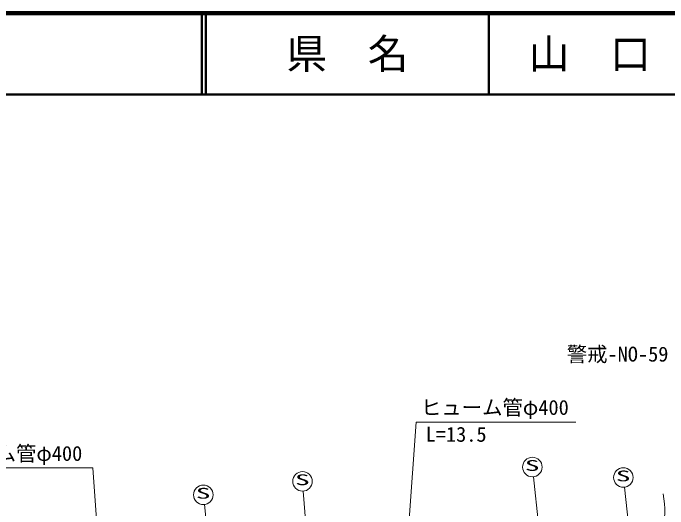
# Model space of a CAD drawing. Units: millimetres, scale not verified. Extents: x 40000 to 680000, y 20000 to 380000.
# Drawn here: x 274591 to 354964, y 319156 to 380000 of the extents above; entities that cross this region are included whole.
import ezdxf
from ezdxf.enums import TextEntityAlignment as Align

# ---------------------------------------------------------------- set-up
doc = ezdxf.new("R2010")
doc.units = ezdxf.units.MM
doc.header["$LTSCALE"] = 1000
for name, color, linetype, lineweight in [('M-BGD', 7, 'Continuous', 13), ('M-STR-STR3', 7, 'Continuous', 13), ('M-STR-STRC', 7, 'Continuous', 13), ('M-TTL', 7, 'Continuous', 13), ('M-TTL-LINE', 7, 'Continuous', 50)]:
    doc.layers.add(name, color=color, linetype=linetype, lineweight=lineweight)
doc.layers.add('M-TTL-TXT', color=7, linetype='Continuous')
doc.styles.add('ＭＳ ゴシック', font='')
doc.styles.get('ＭＳ ゴシック').set_extended_font_data('MS Gothic')

msp = doc.modelspace()

# ---------------------------------------------------------------- linework, layer by layer
at = {"layer": 'M-BGD'}
msp.add_open_spline([(345765, 318278), (346295, 317090), (346824, 315902), (347755, 315377), (348613, 314894), (349810, 314973), (350988, 315212), (352230, 315464), (353449, 315894), (354055, 316705), (354823, 317733), (354604, 319374), (354385, 321015)], degree=3, knots=[0, 0, 0, 0, 1, 1, 1, 2, 2, 2, 3, 3, 3, 4, 4, 4, 4], dxfattribs=at)
at = {"layer": 'M-STR-STR3'}
for p, q in [((321482, 294799), (324083, 329803)), ((324083, 329803), (343655, 329796)), ((284398, 324212), (265112, 324206)), ((286917, 288357), (284398, 324212))]:
    msp.add_line(p, q, dxfattribs=at)
at = {"layer": 'M-STR-STRC'}
for p, q in [((341294, 297202), (338459, 323097)), ((352113, 298678), (349623, 321813)), ((312473, 292866), (310212, 321340)), ((301286, 291114), (298075, 319687))]:
    msp.add_line(p, q, dxfattribs=at)
for centre in [(338329, 324289), (349495, 323006), (310117, 322536), (297941, 320879)]:
    msp.add_circle(centre, 1200, dxfattribs=at)
at = {"layer": 'M-TTL', "color": 2, "lineweight": 140}
msp.add_line((680000, 380000), (40000, 380000), dxfattribs=at)
at = {"layer": 'M-TTL-LINE'}
for p, q in [((297750, 380000), (297750, 370000)), ((298250, 380000), (298250, 370000)), ((333000, 380000), (333000, 370000)), ((40000, 370000), (680000, 370000))]:
    msp.add_line(p, q, dxfattribs=at)

# ---------------------------------------------------------------- texts
at = {"layer": 'M-STR-STR3', "style": 'ＭＳ ゴシック'}
for s, p in [('ヒューム管φ400', (324660, 330139)), ('L=13.5', (325227, 326844)), ('ヒューム管φ400', (264945, 324494))]:
    msp.add_text(s, height=1833, rotation=0.014, dxfattribs=at).set_placement(p, align=Align.BOTTOM_LEFT)
at = {"layer": 'M-STR-STRC', "style": 'ＭＳ ゴシック'}
msp.add_text('警戒-NO-59', height=1833, rotation=0.014, dxfattribs=at).set_placement((342548, 336682), align=Align.BOTTOM_LEFT)
at = {"layer": 'M-STR-STRC', "style": 'ＭＳ ゴシック', "width": 2}
for p in [(337410, 323426), (309199, 321673), (348576, 322143), (297023, 320016)]:
    msp.add_text('S', height=1320, rotation=0.014, dxfattribs=at).set_placement(p, align=Align.BOTTOM_LEFT)
at = {"layer": 'M-TTL-TXT', "style": 'ＭＳ ゴシック'}
for s, p in [('県\u3000名', (315625, 375000)), ('山\u3000口\u3000県', (350375, 375000))]:
    msp.add_text(s, height=3666, dxfattribs=at).set_placement(p, align=Align.MIDDLE_CENTER)

doc.saveas('drawing.dxf')
